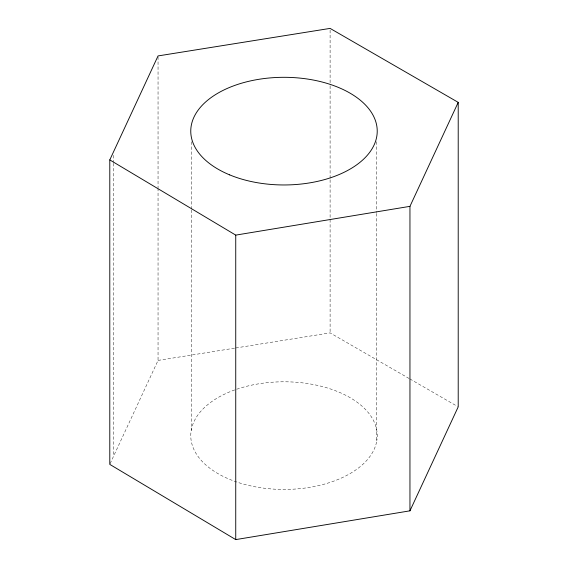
<?xml version="1.0" encoding="UTF-8"?>
<svg xmlns="http://www.w3.org/2000/svg" width="568" height="568" viewBox="0 0 568 568"><rect width="100%" height="100%" fill="white"/><g stroke="black" fill="none" stroke-linecap="round" stroke-linejoin="round"><path stroke-width="0.43" stroke-dasharray="2.84 2.13" d="M110.128 463.651L158.046 360.41L158.046 188.697M158.046 360.41L234.904 348.113M235.777 347.971L330.1 332.884L409.116 378.501M409.883 378.941L457.446 406.404M376.776 141.73L376.776 212.538M376.776 213.426L376.776 440.903A93.23 53.825 0 0 1 229.685 479.364A93.23 53.825 0 0 1 245.532 386.588A93.23 53.825 0 0 1 376.776 440.903M330.1 30.168L330.1 85.051M330.1 85.931L330.1 178.87M330.1 179.758L330.1 332.884M191.224 141.787L191.224 209.052M191.224 209.94L191.224 430.338M158.046 56.814L158.046 187.809M113.557 155.327L113.557 162.405M113.557 163.293L113.557 456.267"/><path stroke-width="0.85" d="M109.787 159.906L158.046 55.927L330.1 28.4L458.213 102.368L458.213 406.844L409.954 510.831L235.741 539.6L109.787 464.39L109.787 159.906L235.741 235.116L409.954 206.347L458.213 102.368M409.954 206.347L409.954 510.831M235.741 235.116L235.741 539.6M229.685 174.887A93.23 53.825 0 0 0 376.776 136.419A93.23 53.825 0 0 0 245.532 82.104A93.23 53.825 0 0 0 229.685 174.887"/></g></svg>
